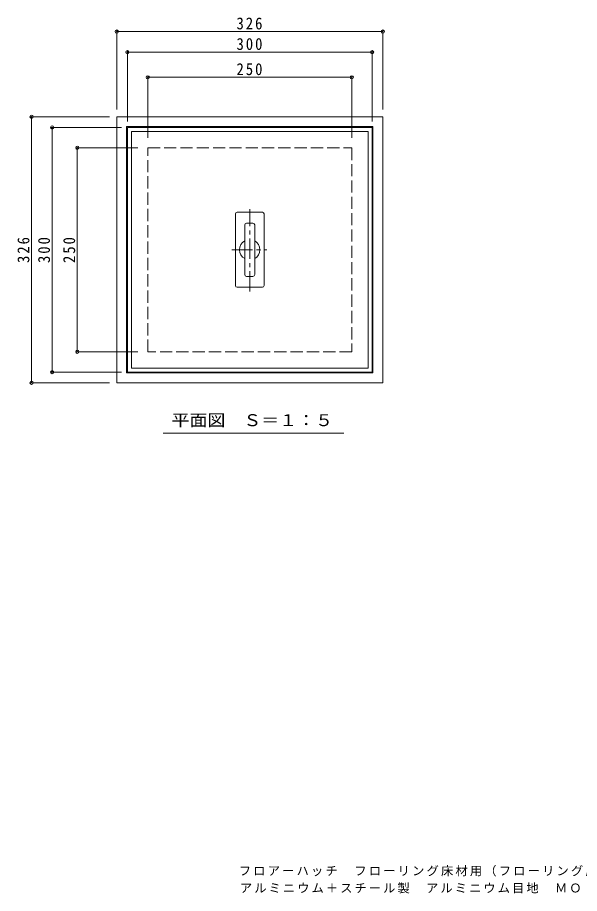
# Model space of a CAD drawing. Units: millimetres on the paper, enlarged 2 times, with parts at other scales. Extents: x -279 to 324, y -274 to 232.
# Drawn here: x -278.9 to -3.4, y -274.4 to 155 of the extents above; entities that cross this region are included whole.
import ezdxf
from ezdxf.enums import TextEntityAlignment as Align

# ---------------------------------------------------------------- set-up
doc = ezdxf.new("R2010")
doc.units = ezdxf.units.MM
doc.header["$LTSCALE"] = 2
doc.header["$PDMODE"] = 32
doc.header["$PDSIZE"] = 1.6
doc.linetypes.add('CHAIN1', pattern=[8, 5, -1, 1, -1])
doc.linetypes.add('DASHED3', pattern=[4, 3, -1])
for name, color, linetype, lineweight in [('0-1', 2, 'Continuous', 9), ('0-2', 3, 'Continuous', 9), ('0-4', 7, 'Continuous', 9)]:
    doc.layers.add(name, color=color, linetype=linetype, lineweight=lineweight)
doc.layers.add('F-0', color=7, linetype='Continuous')
doc.styles.add('ＭＳ ゴシック', font='')
doc.styles.get('ＭＳ ゴシック').set_extended_font_data('MS Gothic')

msp = doc.modelspace()

# ---------------------------------------------------------------- linework, layer by layer
at = {"layer": '0-1'}
for p, q in [((-230.219, 106.333), (-99.819, 106.333)), ((-230.219, -24.067), (-230.219, 106.333)), ((-99.819, 106.333), (-99.819, -24.067)), ((-225.419, 101.533), (-104.619, 101.533)), ((-225.419, -19.267), (-225.419, 101.533)), ((-104.619, 101.533), (-104.619, -19.267)), ((-104.619, -19.267), (-225.419, -19.267)), ((-99.819, -24.067), (-230.219, -24.067))]:
    msp.add_line(p, q, dxfattribs=at)
at = {"layer": '0-1', "linetype": 'DASHED3'}
for p, q in [((-215.019, 91.133), (-115.019, 91.133)), ((-215.019, -8.867), (-215.019, 91.133)), ((-115.019, 91.133), (-115.019, -8.867)), ((-115.019, -8.867), (-215.019, -8.867))]:
    msp.add_line(p, q, dxfattribs=at)
at = {"layer": '0-2'}
for p, q in [((-223.019, 99.133), (-107.019, 99.133)), ((-223.019, -16.867), (-223.019, 99.133)), ((-107.019, 99.133), (-107.019, -16.867)), ((-172.019, 58.733), (-172.019, 23.533)), ((-171.219, 59.533), (-158.819, 59.533)), ((-158.019, 58.733), (-158.019, 23.533)), ((-167.459, 53.293), (-167.459, 28.973)), ((-163.459, 54.173), (-166.579, 54.173)), ((-162.579, 28.973), (-162.579, 53.293)), ((-163.459, 28.093), (-166.579, 28.093)), ((-158.819, 22.733), (-171.219, 22.733)), ((-107.019, -16.867), (-223.019, -16.867))]:
    msp.add_line(p, q, dxfattribs=at)
at = {"layer": '0-2', "linetype": 'CHAIN1'}
for p, q in [((-165.019, 20.621), (-165.019, 61.106)), ((-173.744, 41.133), (-156.68, 41.133))]:
    msp.add_line(p, q, dxfattribs=at)
at = {"layer": '0-2'}
msp.add_lwpolyline([(-225.019, -18.867), (-225.019, 101.133), (-105.019, 101.133), (-105.019, -18.867)], close=True, dxfattribs=at)
for centre, radius, start, end in [((-171.219, 58.733), 0.8, 90, 180), ((-158.819, 58.733), 0.8, 0, 90), ((-166.579, 53.293), 0.88, 90, 180), ((-163.459, 53.293), 0.88, 0, 90), ((-165.019, 41.133), 5, 119.20927, 240.79073), ((-165.019, 41.133), 5, 299.20914, 60.79086), ((-166.579, 28.973), 0.88, 180, 270), ((-163.459, 28.973), 0.88, 270, 0), ((-171.219, 23.533), 0.8, 180, 270), ((-158.819, 23.533), 0.8, 270, 0)]:
    msp.add_arc(centre, radius, start, end, dxfattribs=at)
at = {"layer": '0-4'}
for p, q in [((-230.219, 109.83), (-230.219, 148.691)), ((-230.219, 148.091), (-99.819, 148.091)), ((-99.819, 109.83), (-99.819, 148.691)), ((-225.019, 104.081), (-225.019, 138.6)), ((-225.019, 138), (-105.019, 138)), ((-105.019, 104.081), (-105.019, 138.6)), ((-215.019, 96.063), (-215.019, 126.266)), ((-215.019, 125.666), (-115.019, 125.666)), ((-115.019, 96.063), (-115.019, 126.266)), ((-233.715, 106.333), (-272.577, 106.333)), ((-271.977, -24.067), (-271.977, 106.333)), ((-227.966, 101.133), (-262.486, 101.133)), ((-261.886, -18.867), (-261.886, 101.133)), ((-219.949, 91.133), (-250.151, 91.133)), ((-249.551, -8.867), (-249.551, 91.133)), ((-219.949, -8.867), (-250.151, -8.867)), ((-227.966, -18.867), (-262.486, -18.867)), ((-233.715, -24.067), (-272.577, -24.067)), ((-207.455, -48.796), (-118.848, -48.796))]:
    msp.add_line(p, q, dxfattribs=at)
for p in [(-230.219, 148.091), (-99.819, 148.091), (-225.019, 138), (-105.019, 138), (-215.019, 125.666), (-115.019, 125.666), (-271.977, 106.333), (-261.886, 101.133), (-249.551, 91.133), (-249.551, -8.867), (-261.886, -18.867), (-271.977, -24.067)]:
    msp.add_point(p, dxfattribs=at)

# ---------------------------------------------------------------- texts
at = {"layer": '0-4', "color": 2, "style": 'ＭＳ ゴシック', "width": 1.1}
msp.add_text('平面図\u3000Ｓ＝１：５', height=5.865, dxfattribs=at).set_placement((-203.358, -47.104), align=Align.BOTTOM_LEFT)
at = {"layer": '0-4', "color": 2, "char_height": 5.865, "attachment_point": 7, "style": 'ＭＳ ゴシック'}
for s, insert in [('\\T1.27;\\W0.9;326', (-171.519, 149.091)), ('\\T1.27;\\W0.9;300', (-171.519, 139)), ('\\T1.27;\\W0.9;250', (-171.519, 126.666))]:
    msp.add_mtext(s, dxfattribs=dict(at, insert=insert))
at = {"layer": '0-4', "color": 2, "char_height": 5.865, "attachment_point": 7, "rotation": 90, "style": 'ＭＳ ゴシック'}
for s, insert in [('\\T1.27;\\W0.9;326', (-272.977, 34.633)), ('\\T1.27;\\W0.9;300', (-262.886, 34.633)), ('\\T1.27;\\W0.9;250', (-250.551, 34.633))]:
    msp.add_mtext(s, dxfattribs=dict(at, insert=insert))
at = {"layer": 'F-0', "char_height": 4.399, "attachment_point": 7, "style": 'ＭＳ ゴシック'}
for s, insert in [('\\T1.18;フロアーハッチ\u3000フローリング床材用（フローリング厚15mm）屋内用\u3000一般形', (-170.376, -266.095)), ('\\T1.17;アルミニウム＋スチール製\u3000アルミニウム目地\u3000ＭＯＦＭ－３００－１５－Ｍ', (-169.822, -274.44))]:
    msp.add_mtext(s, dxfattribs=dict(at, insert=insert))

doc.saveas('drawing.dxf')
